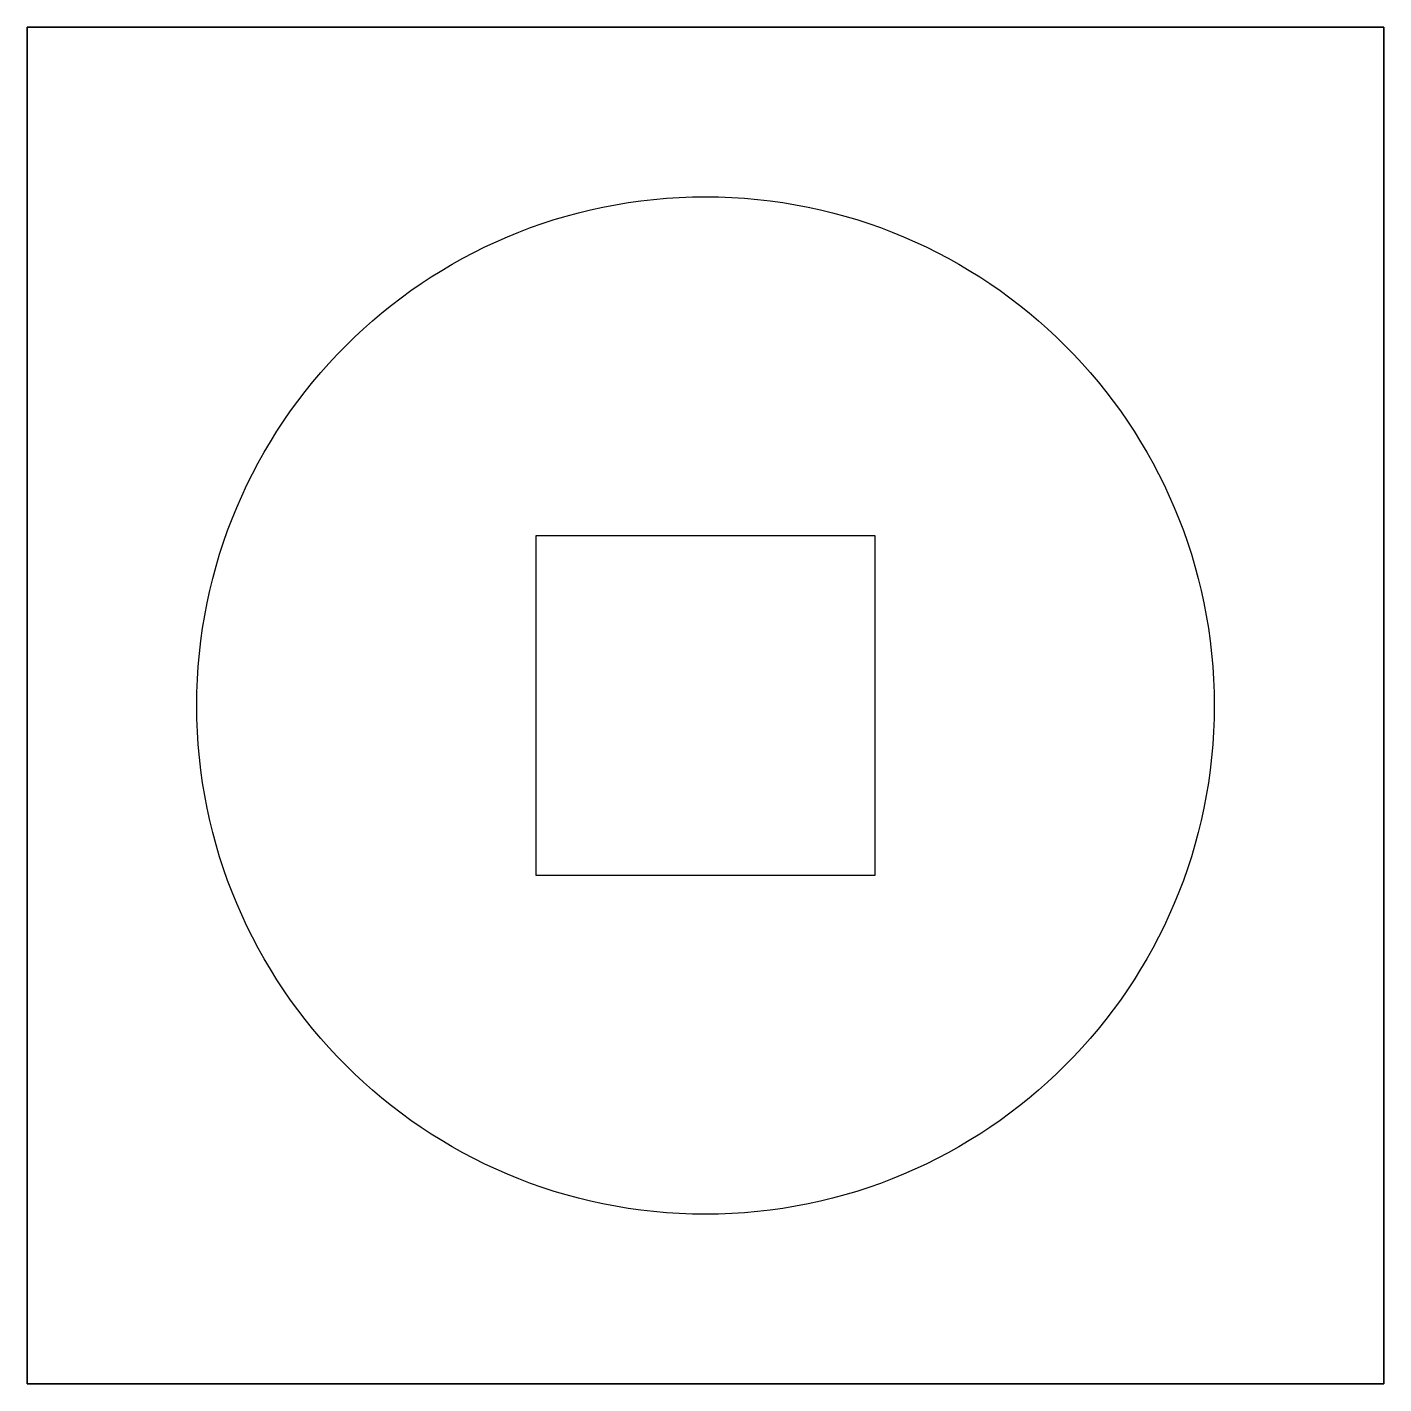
# Model space of a CAD drawing. Header units: inches. Extents: x -60 to 100, y -60 to 100.
import ezdxf

# ---------------------------------------------------------------- set-up
doc = ezdxf.new("R2010")
doc.units = ezdxf.units.IN
doc.header["$MEASUREMENT"] = 0

msp = doc.modelspace()

# ---------------------------------------------------------------- linework, layer by layer
at = {"elevation": 100}
msp.add_lwpolyline([(-60, 100), (-60, -60), (100, -60), (100, 100)], close=True, dxfattribs=at)
msp.add_lwpolyline([(0, 0), (40, 0), (40, 40), (0, 40), (0, 0)])
msp.add_circle((20, 20, 120), 60)
for points in [[(-60, 100, 100), (100, 100, 100), (100, -60, 100), (-60, -60, 100)], [(-60, 100, 120), (100, 100, 120), (100, -60, 120), (-60, -60, 120)]]:
    msp.add_3dface(points)

doc.saveas('drawing.dxf')
